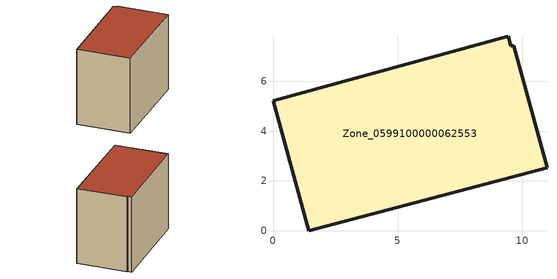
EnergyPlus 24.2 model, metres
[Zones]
Zone_0599100000062553
 floor ground (C_G): 9.44,7.8 9.54,7.42 9.66,7.43 11,2.53 1.43,0 0,5.22 z0
 wall outside (C_F): 1.43,0 11,2.53 9.66,7.43 9.54,7.42 9.44,7.8 0,5.22 1.43,0 z0:7.92
 roof outside (C_R): 9.54,7.42 9.44,7.8 0,5.22 1.43,0 11,2.53 9.66,7.43 z7.92
[BUILDING]
Pand.0599100000062553: North Axis=0; Terrain=City; Loads Convergence Tolerance Value=0.04; Temperature Convergence Tolerance Value=0.4; Solar Distribution=FullExterior; Maximum Number of Warmup Days=25; Minimum Number of Warmup Days=1
[Site:Location]
Rotterdam.The.Hague.AP_ZH_NLD Design_Conditions: Latitude=51.96; Longitude=4.45; Time Zone=1; Elevation=-4.5
[SITE:GROUNDTEMPERATURE:BUILDINGSURFACE]
18, 18, 18, 18, 18, 18, 18, 18, 18, 18, 18, 18
[MATERIAL] Thermal Absorptance=0.9; Solar Absorptance=0.7; Visible Absorptance=0.7
Name | Roughness | Thickness | Conductivity | Density | Specific Heat
G.TI.1946-1964 | MediumSmooth | 0.15 | 1 | 540 | 1210
F.TI.1946-1964 | Rough | 0.3 | 0.857143 | 1920 | 840
R.TI.1946-1964 | MediumRough | 0.2 | 0.277778 | 1500 | 1000
[CONSTRUCTION]
C_G: G.TI.1946-1964
C_F: F.TI.1946-1964
C_R: R.TI.1946-1964
[ZONE]
Zone_0599100000062553: Type=1; Multiplier=1; Ceiling Height=Autocalculate; Volume=Autocalculate; Floor Area=autocalculate; Part of Total Floor Area=Yes
[ZONEINFILTRATION:DESIGNFLOWRATE]
Infil_Zone_0599100000062553: Zone or ZoneList or Space or SpaceList=Zone_0599100000062553; Schedule=AlwaysOn; Design Flow Rate Calculation Method=Flow/Area; Flow Rate per Floor Area=0.003; Constant Term Coefficient=1; Temperature Term Coefficient=0; Velocity Term Coefficient=0; Velocity Squared Term Coefficient=0
[HVACTEMPLATE:ZONE:IDEALLOADSAIRSYSTEM]
Zone_0599100000062553: Maximum Heating Supply Air Temperature=50; Minimum Cooling Supply Air Temperature=13; Maximum Heating Supply Air Humidity Ratio=0.0156; Minimum Cooling Supply Air Humidity Ratio=0.0077; Heating Limit=NoLimit; Cooling Limit=NoLimit; Dehumidification Control Type=ConstantSensibleHeatRatio; Cooling Sensible Heat Ratio=0.7; Dehumidification Setpoint=60; Humidification Control Type=None; Humidification Setpoint=30; Outdoor Air Method=None; Outdoor Air Flow Rate per Person=0.00944; Outdoor Air Flow Rate per Zone Floor Area=0; Outdoor Air Flow Rate per Zone=0; Demand Controlled Ventilation Type=None; Outdoor Air Economizer Type=NoEconomizer; Heat Recovery Type=None; Sensible Heat Recovery Effectiveness=0.7; Latent Heat Recovery Effectiveness=0.65
[ZONECONTROL:THERMOSTAT]
ThermostatControl_Zone_0599100000062553: Zone or ZoneList=Zone_0599100000062553; Control Type Schedule=DualSetpointControlType; Control 1=Thermostat_Zone_0599100000062553; Temperature Difference Between Cutout And Setpoint=0
[THERMOSTATSETPOINT:DUALSETPOINT]
Thermostat_Zone_0599100000062553: Heating Setpoint Temperature Schedule=HeatingSetpoint_Zone_0599100000062553; Cooling Setpoint Temperature Schedule=CoolingSetpoint_Zone_0599100000062553
[SCHEDULE:COMPACT]
HeatingSetpoint_Zone_0599100000062553: Through: 12/31, For: AllDays, Until: 24:00, 21
CoolingSetpoint_Zone_0599100000062553: Through: 12/31, For: AllDays, Until: 24:00, 24
DualSetpointControlType: Through: 12/31, For: AllDays, Until: 24:00, 4
AlwaysOn: Through: 12/31, For: AllDays, Until: 24:00, 1
